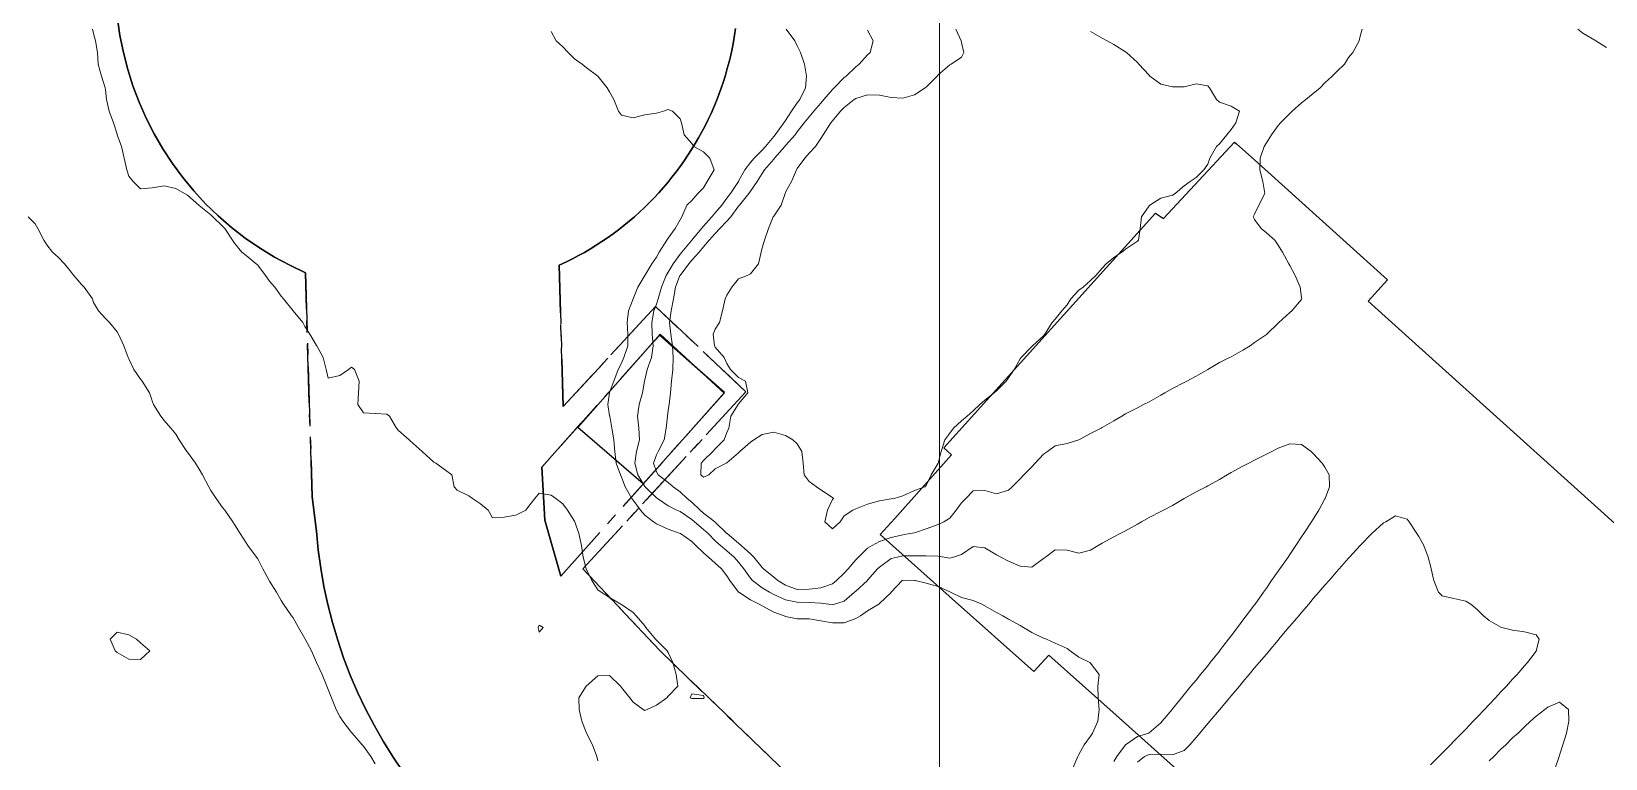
# Model space of a CAD drawing. Header units: centimetres. Extents: x 0 to 642158, y -847 to 649707.
# Drawn here: x 616128.1 to 616195.2, y 621549.7 to 621580.6 of the extents above; entities that cross this region are included whole.
import ezdxf

# ---------------------------------------------------------------- set-up
doc = ezdxf.new("R2010")
doc.units = ezdxf.units.CM
doc.header["$MEASUREMENT"] = 0
doc.linetypes.add('CENTERX2', pattern=[4, 2.5, -0.5, 0.5, -0.5])
doc.layers.add('MEV_grille', color=254, linetype='Continuous', lineweight=9)
doc.layers.add('WAL_topographie 0.5', color=253, linetype='Continuous', lineweight=20)
doc.layers.add('SPW_batiments', color=7, linetype='Continuous')
doc.layers.add('SPW_parcellaire cadastral', color=7, linetype='CENTERX2', lineweight=25, true_color=0xff0542)

# ---------------------------------------------------------------- blocks, each defined once
blk = doc.blocks.new('*U112')
at = {"layer": 'MEV_grille', "transparency": 33554687}
blk.add_lwpolyline([(0, 1825.476), (0, -1825.476)], dxfattribs=at)
blk = doc.blocks.new('*U113')
at = {"layer": 'MEV_grille', "color": 0, "linetype": 'ByBlock', "lineweight": -2, "transparency": 16777216}
blk.add_blockref('*U112', (800, 0), dxfattribs=at)

msp = doc.modelspace()

# ---------------------------------------------------------------- linework, layer by layer
at = {"layer": 'SPW_batiments'}
for points in [[(616195.415, 621537.181), (616192.742, 621534.308), (616192.37, 621533.909), (616190.265, 621535.806), (616185.827, 621539.801), (616186.488, 621540.694), (616183.919, 621542.983), (616181.512, 621545.126), (616176.523, 621549.572), (616174.351, 621551.507), (616171.469, 621554.073), (616170.84, 621553.367), (616167.358, 621556.472), (616164.288, 621559.208), (616164.907, 621559.901), (616167.322, 621562.61), (616166.997, 621562.904), (616176.026, 621572.908), (616176.368, 621572.676), (616179.398, 621575.938), (616179.476, 621575.866)], [(616179.476, 621575.866), (616180.244, 621575.176), (616185.92, 621570.069), (616185.095, 621569.153), (616200.077, 621555.654)], [(616157.63, 621565.235), (616154.178, 621561.365), (616151.396, 621563.777), (616154.902, 621567.748), (616157.63, 621565.235)]]:
    msp.add_lwpolyline(points, dxfattribs=at)
at = {"layer": 'SPW_parcellaire cadastral'}
for points in [[(616131.787, 621581.084), (616131.872, 621580.485), (616132.017, 621579.755), (616132.201, 621579.035), (616132.424, 621578.326), (616132.687, 621577.63), (616132.987, 621576.95), (616133.324, 621576.288), (616133.698, 621575.645), (616134.105, 621575.023), (616134.546, 621574.426), (616135.021, 621573.852), (616135.525, 621573.306), (616136.059, 621572.79), (616136.621, 621572.302), (616137.209, 621571.847), (616137.821, 621571.424), (616138.454, 621571.036), (616139.109, 621570.684), (616139.782, 621570.368), (616140.063, 621560.824), (616140.25, 621559.349), (616140.326, 621558.563), (616140.432, 621557.781), (616140.568, 621557.003), (616140.734, 621556.231), (616140.929, 621555.466), (616141.154, 621554.709), (616141.409, 621553.961), (616141.691, 621553.223), (616142.001, 621552.497), (616142.339, 621551.784), (616142.705, 621551.083), (616143.097, 621550.398), (616143.514, 621549.728), (616143.958, 621549.074)], [(616143.958, 621549.074), (616143.514, 621549.728), (616143.097, 621550.398), (616142.705, 621551.083), (616142.339, 621551.784), (616142.001, 621552.497), (616141.691, 621553.223), (616141.409, 621553.961), (616141.154, 621554.709), (616140.929, 621555.466), (616140.734, 621556.231), (616140.568, 621557.003), (616140.432, 621557.781), (616140.326, 621558.563), (616140.25, 621559.349), (616140.063, 621560.824), (616139.782, 621570.368), (616139.109, 621570.684), (616138.454, 621571.036), (616137.821, 621571.424), (616137.209, 621571.847), (616136.621, 621572.302), (616136.059, 621572.79), (616135.525, 621573.306), (616135.021, 621573.852), (616134.546, 621574.426), (616134.105, 621575.023), (616133.698, 621575.645), (616133.324, 621576.288), (616132.987, 621576.95), (616132.687, 621577.63), (616132.424, 621578.326), (616132.201, 621579.035), (616132.017, 621579.755), (616131.872, 621580.485), (616131.787, 621581.084)], [(616195.465, 621515.148), (616154.885, 621554.263), (616151.607, 621557.749), (616158.559, 621565.296), (616154.703, 621568.933), (616150.774, 621564.667), (616150.598, 621570.687), (616150.905, 621570.832), (616151.164, 621570.961), (616151.422, 621571.096), (616151.676, 621571.237), (616151.927, 621571.385), (616152.175, 621571.538), (616152.418, 621571.696), (616152.658, 621571.859), (616152.895, 621572.027), (616153.128, 621572.201), (616153.357, 621572.381), (616153.582, 621572.565), (616153.803, 621572.754), (616154.02, 621572.948), (616154.232, 621573.148), (616154.439, 621573.351), (616154.643, 621573.559), (616154.841, 621573.772), (616155.035, 621573.988), (616155.224, 621574.21), (616155.407, 621574.437), (616155.586, 621574.666), (616155.759, 621574.899), (616155.927, 621575.137), (616156.089, 621575.377), (616156.247, 621575.623), (616156.399, 621575.87), (616156.545, 621576.122), (616156.685, 621576.377), (616156.82, 621576.634), (616156.95, 621576.894), (616157.072, 621577.158), (616157.19, 621577.425), (616157.301, 621577.694), (616157.407, 621577.964), (616157.506, 621578.237), (616157.599, 621578.512), (616157.686, 621578.79), (616157.767, 621579.07), (616157.842, 621579.352), (616157.91, 621579.634), (616157.972, 621579.917), (616158.027, 621580.204), (616158.076, 621580.489), (616158.118, 621580.778)], [(616158.118, 621580.778), (616158.076, 621580.489), (616158.027, 621580.204), (616157.972, 621579.917), (616157.91, 621579.634), (616157.842, 621579.352), (616157.767, 621579.07), (616157.686, 621578.79), (616157.599, 621578.512), (616157.506, 621578.237), (616157.407, 621577.964), (616157.301, 621577.694), (616157.19, 621577.425), (616157.072, 621577.158), (616156.95, 621576.894), (616156.82, 621576.634), (616156.685, 621576.377), (616156.545, 621576.122), (616156.399, 621575.87), (616156.247, 621575.623), (616156.089, 621575.377), (616155.927, 621575.137), (616155.759, 621574.899), (616155.586, 621574.666), (616155.407, 621574.437), (616155.224, 621574.21), (616155.035, 621573.988), (616154.841, 621573.772), (616154.643, 621573.559), (616154.439, 621573.351), (616154.232, 621573.148), (616154.02, 621572.948), (616153.803, 621572.754), (616153.582, 621572.565), (616153.357, 621572.381), (616153.128, 621572.201), (616152.895, 621572.027), (616152.658, 621571.859), (616152.418, 621571.696), (616152.175, 621571.538), (616151.927, 621571.385), (616151.676, 621571.237), (616151.422, 621571.096), (616151.164, 621570.961), (616150.905, 621570.832), (616150.598, 621570.687)], [(616150.598, 621570.687), (616150.774, 621564.667), (616154.703, 621568.933), (616158.559, 621565.296), (616151.607, 621557.749), (616154.885, 621554.263), (616195.465, 621515.148)], [(616154.879, 621567.706), (616157.649, 621565.257), (616150.67, 621557.436), (616149.99, 621559.826), (616149.859, 621562.086), (616154.879, 621567.706)], [(616149.99, 621559.826), (616150.67, 621557.436), (616157.649, 621565.257), (616154.879, 621567.706), (616149.859, 621562.086), (616149.99, 621559.826)]]:
    msp.add_lwpolyline(points, dxfattribs=at)
at = {"layer": 'WAL_topographie 0.5'}
for points in [[(616130.696, 621580.75), (616130.75, 621580.563), (616130.831, 621580.25), (616130.919, 621579.75), (616130.944, 621579.25), (616131.08, 621578.75), (616131.242, 621578.25), (616131.25, 621578.166), (616131.293, 621577.75), (616131.417, 621577.25), (616131.596, 621576.75), (616131.75, 621576.269), (616131.758, 621576.25), (616131.941, 621575.75), (616132.044, 621575.25), (616132.164, 621574.75), (616132.25, 621574.481), (616132.432, 621574.25), (616132.75, 621573.941), (616133.25, 621573.99), (616133.75, 621574.074), (616134.25, 621573.958), (616134.629, 621573.75), (616134.75, 621573.675), (616135.239, 621573.25), (616135.25, 621573.24), (616135.75, 621572.829), (616135.838, 621572.75), (616136.25, 621572.346), (616136.344, 621572.25), (616136.668, 621571.75), (616136.75, 621571.632), (616137.072, 621571.25), (616137.25, 621571.107), (616137.676, 621570.75), (616137.75, 621570.69), (616138.077, 621570.25), (616138.25, 621570.005), (616138.476, 621569.75), (616138.75, 621569.372), (616138.85, 621569.25), (616139.25, 621568.75), (616139.25, 621568.75), (616139.667, 621568.25), (616139.75, 621568.083), (616139.966, 621567.75), (616140.25, 621567.273), (616140.272, 621567.25), (616140.536, 621566.75), (616140.664, 621566.25), (616140.75, 621565.875), (616141.25, 621565.983), (616141.614, 621566.25), (616141.75, 621566.338), (616141.865, 621566.25), (616142.077, 621565.75), (616142.039, 621565.25), (616142.009, 621564.75), (616142.25, 621564.4), (616142.75, 621564.375), (616143.25, 621564.341), (616143.357, 621564.25), (616143.669, 621563.75), (616143.75, 621563.641), (616144.2, 621563.25), (616144.25, 621563.204), (616144.75, 621562.75), (616144.75, 621562.75), (616145.25, 621562.298), (616145.333, 621562.25), (616145.75, 621561.956), (616146.019, 621561.75), (616146.125, 621561.25), (616146.25, 621561.096), (616146.75, 621560.861), (616146.904, 621560.75), (616147.25, 621560.525), (616147.573, 621560.25), (616147.75, 621559.917), (616148.25, 621559.954), (616148.75, 621560.043), (616149.175, 621560.25), (616149.25, 621560.35), (616149.566, 621560.75), (616149.75, 621560.969), (616150.25, 621560.885), (616150.456, 621560.75), (616150.75, 621560.523), (616150.957, 621560.25), (616151.25, 621559.778), (616151.263, 621559.75), (616151.439, 621559.25), (616151.548, 621558.75), (616151.62, 621558.25), (616151.75, 621557.75), (616151.75, 621557.75), (616151.994, 621557.25), (616152.25, 621556.857), (616152.386, 621556.75), (616152.75, 621556.528), (616153.226, 621556.25), (616153.25, 621556.231), (616153.75, 621555.885), (616153.875, 621555.75), (616154.25, 621555.313), (616154.29, 621555.25), (616154.7, 621554.75), (616154.75, 621554.708), (616155.208, 621554.25), (616155.25, 621554.179), (616155.446, 621553.75), (616155.583, 621553.25), (616155.656, 621552.75), (616155.25, 621552.317), (616155.183, 621552.25), (616154.75, 621551.941), (616154.35, 621551.75), (616154.25, 621551.718), (616154.179, 621551.75), (616153.75, 621552.066), (616153.604, 621552.25), (616153.25, 621552.697), (616153.217, 621552.75), (616152.75, 621553.202), (616152.25, 621553.187), (616151.75, 621552.75), (616151.75, 621552.75), (616151.442, 621552.25), (616151.457, 621551.75), (616151.56, 621551.25), (616151.75, 621550.792), (616151.767, 621550.75), (616152.016, 621550.25), (616152.198, 621549.75), (616152.25, 621549.562)], [(616150.25, 621580.65), (616150.472, 621580.25), (616150.75, 621580), (616150.977, 621579.75), (616151.25, 621579.489), (616151.573, 621579.25), (616151.75, 621579.113), (616152.25, 621578.75), (616152.25, 621578.75), (616152.641, 621578.25), (616152.75, 621578.083), (616152.929, 621577.75), (616153.122, 621577.25), (616153.25, 621577.078), (616153.75, 621576.968), (616154.25, 621577.091), (616154.75, 621577.175), (616155.05, 621577.25), (616155.25, 621577.327), (616155.432, 621577.25), (616155.75, 621576.932), (616155.811, 621576.75), (616155.932, 621576.25), (616156.25, 621575.882), (616156.343, 621575.75), (616156.75, 621575.521), (616157.021, 621575.25), (616157.209, 621574.75), (616156.909, 621574.25), (616156.75, 621573.991), (616156.515, 621573.75), (616156.25, 621573.446), (616156.037, 621573.25), (616155.826, 621572.75), (616155.75, 621572.623), (616155.54, 621572.25), (616155.25, 621571.84), (616155.183, 621571.75), (616154.857, 621571.25), (616154.75, 621571.035), (616154.543, 621570.75), (616154.252, 621570.25), (616154.25, 621570.246), (616153.948, 621569.75), (616153.75, 621569.25), (616153.75, 621569.25), (616153.552, 621568.75), (616153.499, 621568.25), (616153.531, 621567.75), (616153.53, 621567.25), (616153.35, 621566.75), (616153.25, 621566.52), (616153.117, 621566.25), (616152.928, 621565.75), (616152.75, 621565.266), (616152.743, 621565.25), (616152.677, 621564.75), (616152.75, 621564.274), (616152.753, 621564.25), (616152.85, 621563.75), (616152.935, 621563.25), (616152.971, 621562.75), (616153.035, 621562.25), (616153.209, 621561.75), (616153.25, 621561.662), (616153.417, 621561.25), (616153.701, 621560.75), (616153.75, 621560.676), (616154.067, 621560.25), (616154.25, 621560.039), (616154.615, 621559.75), (616154.75, 621559.663), (616155.25, 621559.444), (616155.75, 621559.26), (616155.768, 621559.25), (616156.25, 621558.918), (616156.425, 621558.75), (616156.75, 621558.429), (616156.966, 621558.25), (616157.25, 621557.996), (616157.515, 621557.75), (616157.75, 621557.45), (616157.868, 621557.25), (616158.25, 621556.754), (616158.253, 621556.75), (616158.75, 621556.428), (616159.119, 621556.25), (616159.25, 621556.176), (616159.75, 621555.902), (616160.192, 621555.75), (616160.25, 621555.718), (616160.75, 621555.624), (616161.25, 621555.62), (616161.75, 621555.538), (616162.25, 621555.45), (616162.75, 621555.452), (616163.25, 621555.631), (616163.44, 621555.75), (616163.75, 621555.96), (616164.226, 621556.25), (616164.25, 621556.266), (616164.75, 621556.741), (616164.758, 621556.75), (616165.223, 621557.25), (616165.25, 621557.266), (616165.75, 621557.256), (616165.782, 621557.25), (616166.25, 621557.137), (616166.75, 621557.002), (616167.25, 621556.763), (616167.283, 621556.75), (616167.75, 621556.525), (616168.25, 621556.395), (616168.618, 621556.25), (616168.75, 621556.179), (616169.25, 621555.887), (616169.509, 621555.75), (616169.75, 621555.606), (616170.25, 621555.328), (616170.393, 621555.25), (616170.75, 621555.037), (616171.25, 621554.795), (616171.373, 621554.75), (616171.75, 621554.582), (616172.25, 621554.35), (616172.392, 621554.25), (616172.75, 621553.98), (616173.219, 621553.75), (616173.25, 621553.723), (616173.623, 621553.25), (616173.568, 621552.75), (616173.582, 621552.25), (616173.627, 621551.75), (616173.562, 621551.25), (616173.334, 621550.75), (616173.25, 621550.613), (616172.985, 621550.25), (616172.75, 621549.83), (616172.706, 621549.75), (616172.496, 621549.25)], [(616160.275, 621580.75), (616160.643, 621580.25), (616160.75, 621580.036), (616160.891, 621579.75), (616161.054, 621579.25), (616161.141, 621578.75), (616161.101, 621578.25), (616160.857, 621577.75), (616160.75, 621577.61), (616160.504, 621577.25), (616160.25, 621576.862), (616160.177, 621576.75), (616159.813, 621576.25), (616159.75, 621576.172), (616159.399, 621575.75), (616159.25, 621575.59), (616158.908, 621575.25), (616158.75, 621575.062), (616158.513, 621574.75), (616158.25, 621574.272), (616158.237, 621574.25), (616157.9, 621573.75), (616157.75, 621573.54), (616157.53, 621573.25), (616157.25, 621572.915), (616157.109, 621572.75), (616156.75, 621572.347), (616156.666, 621572.25), (616156.25, 621571.752), (616156.248, 621571.75), (616155.822, 621571.25), (616155.75, 621571.159), (616155.463, 621570.75), (616155.25, 621570.397), (616155.157, 621570.25), (616154.957, 621569.75), (616154.82, 621569.25), (616154.75, 621569.033), (616154.634, 621568.75), (616154.544, 621568.25), (616154.566, 621567.75), (616154.601, 621567.25), (616154.533, 621566.75), (616154.354, 621566.25), (616154.25, 621565.802), (616154.237, 621565.75), (616154.157, 621565.25), (616154.013, 621564.75), (616153.941, 621564.25), (616153.992, 621563.75), (616154.021, 621563.25), (616153.897, 621562.75), (616153.818, 621562.25), (616153.945, 621561.75), (616154.25, 621561.263), (616154.262, 621561.25), (616154.75, 621560.781), (616154.795, 621560.75), (616155.25, 621560.44), (616155.614, 621560.25), (616155.75, 621560.189), (616156.25, 621559.846), (616156.366, 621559.75), (616156.75, 621559.426), (616156.946, 621559.25), (616157.25, 621558.949), (616157.471, 621558.75), (616157.75, 621558.521), (616158.065, 621558.25), (616158.25, 621558.04), (616158.477, 621557.75), (616158.75, 621557.349), (616158.837, 621557.25), (616159.25, 621556.939), (616159.571, 621556.75), (616159.75, 621556.655), (616160.25, 621556.427), (616160.75, 621556.324), (616161.25, 621556.318), (616161.75, 621556.284), (616162.099, 621556.25), (616162.25, 621556.233), (616162.333, 621556.25), (616162.75, 621556.378), (616163.196, 621556.75), (616163.25, 621556.803), (616163.738, 621557.25), (616163.75, 621557.262), (616164.175, 621557.75), (616164.25, 621557.825), (616164.75, 621558.183), (616165.007, 621558.25), (616165.25, 621558.305), (616165.75, 621558.301), (616166.25, 621558.306), (616166.75, 621558.287), (616167.006, 621558.25), (616167.25, 621558.21), (616167.412, 621558.25), (616167.75, 621558.364), (616168.25, 621558.694), (616168.75, 621558.637), (616169.25, 621558.352), (616169.433, 621558.25), (616169.75, 621558.076), (616170.25, 621557.858), (616170.75, 621557.82), (616171.25, 621558.183), (616171.34, 621558.25), (616171.75, 621558.556), (616172.25, 621558.544), (616172.75, 621558.417), (616173.25, 621558.55), (616173.583, 621558.75), (616173.75, 621558.849), (616174.25, 621559.116), (616174.518, 621559.25), (616174.75, 621559.366), (616175.25, 621559.65), (616175.42, 621559.75), (616175.75, 621559.939), (616176.25, 621560.19), (616176.366, 621560.25), (616176.75, 621560.454), (616177.25, 621560.75), (616177.25, 621560.75), (616177.75, 621561.037), (616178.177, 621561.25), (616178.25, 621561.287), (616178.75, 621561.552), (616179.083, 621561.75), (616179.25, 621561.85), (616179.75, 621562.125), (616180, 621562.25), (616180.25, 621562.375), (616180.75, 621562.635), (616180.98, 621562.75), (616181.25, 621562.893), (616181.75, 621563.07), (616182.25, 621563.047), (616182.663, 621562.75), (616182.75, 621562.659), (616183.125, 621562.25), (616183.25, 621562.083), (616183.432, 621561.75), (616183.439, 621561.25), (616183.264, 621560.75), (616183.25, 621560.728), (616182.981, 621560.25), (616182.75, 621559.872), (616182.677, 621559.75), (616182.342, 621559.25), (616182.25, 621559.117), (616182, 621558.75), (616181.75, 621558.364), (616181.676, 621558.25), (616181.327, 621557.75), (616181.25, 621557.643), (616180.969, 621557.25), (616180.75, 621556.929), (616180.628, 621556.75), (616180.274, 621556.25), (616180.25, 621556.219), (616179.893, 621555.75), (616179.75, 621555.559), (616179.518, 621555.25), (616179.25, 621554.897), (616179.135, 621554.75), (616178.756, 621554.25), (616178.75, 621554.242), (616178.353, 621553.75), (616178.25, 621553.622), (616177.946, 621553.25), (616177.75, 621553.009), (616177.536, 621552.75), (616177.25, 621552.399), (616177.13, 621552.25), (616176.75, 621551.777), (616176.728, 621551.75), (616176.313, 621551.25), (616176.25, 621551.181), (616175.75, 621550.761), (616175.733, 621550.75), (616175.25, 621550.6), (616174.75, 621550.252), (616174.748, 621550.25), (616174.368, 621549.75), (616174.25, 621549.534)], [(616163.75, 621580.705), (616163.984, 621580.25), (616163.856, 621579.75), (616163.75, 621579.659), (616163.392, 621579.25), (616163.25, 621579.149), (616162.837, 621578.75), (616162.75, 621578.687), (616162.329, 621578.25), (616162.25, 621578.175), (616161.889, 621577.75), (616161.75, 621577.592), (616161.453, 621577.25), (616161.25, 621577.006), (616161.044, 621576.75), (616160.75, 621576.375), (616160.653, 621576.25), (616160.25, 621575.789), (616160.218, 621575.75), (616159.782, 621575.25), (616159.75, 621575.212), (616159.346, 621574.75), (616159.25, 621574.602), (616159.036, 621574.25), (616158.75, 621573.841), (616158.69, 621573.75), (616158.29, 621573.25), (616158.25, 621573.199), (616157.915, 621572.75), (616157.75, 621572.564), (616157.452, 621572.25), (616157.25, 621572.041), (616156.997, 621571.75), (616156.75, 621571.465), (616156.568, 621571.25), (616156.25, 621570.903), (616156.129, 621570.75), (616155.75, 621570.251), (616155.749, 621570.25), (616155.556, 621569.75), (616155.472, 621569.25), (616155.376, 621568.75), (616155.309, 621568.25), (616155.358, 621567.75), (616155.426, 621567.25), (616155.453, 621566.75), (616155.438, 621566.25), (616155.386, 621565.75), (616155.338, 621565.25), (616155.286, 621564.75), (616155.25, 621564.506), (616155.213, 621564.25), (616155.164, 621563.75), (616155.079, 621563.25), (616154.818, 621562.75), (616154.75, 621562.601), (616154.622, 621562.25), (616154.75, 621561.888), (616154.822, 621561.75), (616155.25, 621561.424), (616155.459, 621561.25), (616155.75, 621561.035), (616156.054, 621560.75), (616156.25, 621560.587), (616156.604, 621560.25), (616156.75, 621560.128), (616157.239, 621559.75), (616157.25, 621559.74), (616157.75, 621559.256), (616157.757, 621559.25), (616158.25, 621558.84), (616158.36, 621558.75), (616158.75, 621558.393), (616158.893, 621558.25), (616159.25, 621557.803), (616159.304, 621557.75), (616159.75, 621557.389), (616159.919, 621557.25), (616160.25, 621557.056), (616160.75, 621556.875), (616161.25, 621556.88), (616161.75, 621556.945), (616162.25, 621557.116), (616162.429, 621557.25), (616162.75, 621557.568), (616162.923, 621557.75), (616163.25, 621558.126), (616163.361, 621558.25), (616163.75, 621558.627), (616163.942, 621558.75), (616164.25, 621558.907), (616164.75, 621559.082), (616165.25, 621559.199), (616165.549, 621559.25), (616165.75, 621559.29), (616166.25, 621559.456), (616166.75, 621559.637), (616166.992, 621559.75), (616167.25, 621559.913), (616167.53, 621560.25), (616167.75, 621560.565), (616167.934, 621560.75), (616168.25, 621561.079), (616168.75, 621561.092), (616169.25, 621560.948), (616169.75, 621561.106), (616169.911, 621561.25), (616170.25, 621561.582), (616170.413, 621561.75), (616170.75, 621562.098), (616170.896, 621562.25), (616171.25, 621562.636), (616171.414, 621562.75), (616171.75, 621562.988), (616172.25, 621563.085), (616172.75, 621563.25), (616172.75, 621563.25), (616173.25, 621563.518), (616173.713, 621563.75), (616173.75, 621563.768), (616174.25, 621564.05), (616174.583, 621564.25), (616174.75, 621564.349), (616175.25, 621564.616), (616175.518, 621564.75), (616175.75, 621564.866), (616176.25, 621565.15), (616176.42, 621565.25), (616176.75, 621565.439), (616177.25, 621565.69), (616177.366, 621565.75), (616177.75, 621565.954), (616178.25, 621566.25), (616178.25, 621566.25), (616178.75, 621566.537), (616179.177, 621566.75), (616179.25, 621566.788), (616179.75, 621567.064), (616180.065, 621567.25), (616180.25, 621567.394), (616180.75, 621567.734), (616180.775, 621567.75), (616181.25, 621568.225), (616181.276, 621568.25), (616181.75, 621568.68), (616181.831, 621568.75), (616182.25, 621569.234), (616182.26, 621569.25), (616182.25, 621569.313), (616182.197, 621569.75), (616181.973, 621570.25), (616181.75, 621570.673), (616181.707, 621570.75), (616181.443, 621571.25), (616181.25, 621571.543), (616181.112, 621571.75), (616180.75, 621572.062), (616180.533, 621572.25), (616180.25, 621572.64), (616180.191, 621572.75), (616180.25, 621572.858), (616180.435, 621573.25), (616180.686, 621573.75), (616180.601, 621574.25), (616180.477, 621574.75), (616180.481, 621575.25), (616180.654, 621575.75), (616180.75, 621575.909), (616180.972, 621576.25), (616181.25, 621576.642), (616181.346, 621576.75), (616181.75, 621577.152), (616181.853, 621577.25), (616182.25, 621577.608), (616182.429, 621577.75), (616182.75, 621578.006), (616183.045, 621578.25), (616183.25, 621578.459), (616183.55, 621578.75), (616183.75, 621578.94), (616184.075, 621579.25), (616184.25, 621579.539), (616184.436, 621579.75), (616184.707, 621580.25), (616184.75, 621580.446), (616184.833, 621580.75)], [(616167.514, 621580.75), (616167.739, 621580.25), (616167.75, 621580.183), (616167.853, 621579.75), (616167.75, 621579.553), (616167.315, 621579.25), (616167.25, 621579.234), (616166.75, 621578.795), (616166.714, 621578.75), (616166.25, 621578.278), (616166.206, 621578.25), (616165.75, 621577.948), (616165.25, 621577.802), (616164.75, 621577.841), (616164.25, 621577.941), (616163.75, 621577.943), (616163.25, 621577.798), (616163.17, 621577.75), (616162.75, 621577.407), (616162.596, 621577.25), (616162.25, 621576.838), (616162.185, 621576.75), (616161.859, 621576.25), (616161.75, 621576.094), (616161.523, 621575.75), (616161.25, 621575.459), (616161.067, 621575.25), (616160.75, 621574.806), (616160.715, 621574.75), (616160.506, 621574.25), (616160.25, 621573.803), (616160.234, 621573.75), (616160.061, 621573.25), (616159.75, 621572.779), (616159.715, 621572.75), (616159.517, 621572.25), (616159.356, 621571.75), (616159.25, 621571.432), (616159.213, 621571.25), (616159.102, 621570.75), (616158.75, 621570.318), (616158.613, 621570.25), (616158.25, 621570.107), (616157.956, 621569.75), (616157.75, 621569.417), (616157.679, 621569.25), (616157.562, 621568.75), (616157.438, 621568.25), (616157.25, 621567.969), (616157.167, 621567.75), (616157.221, 621567.25), (616157.25, 621567.198), (616157.632, 621566.75), (616157.75, 621566.5), (616157.898, 621566.25), (616158.25, 621565.898), (616158.536, 621565.75), (616158.635, 621565.25), (616158.25, 621564.774), (616158.232, 621564.75), (616157.913, 621564.25), (616157.83, 621563.75), (616157.75, 621563.566), (616157.628, 621563.25), (616157.25, 621562.856), (616157.15, 621562.75), (616156.75, 621562.365), (616156.65, 621562.25), (616156.638, 621561.75), (616156.75, 621561.662), (616156.984, 621561.75), (616157.25, 621562.008), (616157.721, 621562.25), (616157.75, 621562.271), (616158.25, 621562.693), (616158.306, 621562.75), (616158.75, 621563.15), (616158.893, 621563.25), (616159.25, 621563.467), (616159.75, 621563.571), (616160.25, 621563.438), (616160.566, 621563.25), (616160.75, 621563.083), (616160.944, 621562.75), (616161.006, 621562.25), (616161.044, 621561.75), (616161.25, 621561.47), (616161.573, 621561.25), (616161.75, 621561.119), (616162.25, 621560.786), (616162.296, 621560.75), (616162.25, 621560.704), (616162.042, 621560.25), (616161.922, 621559.75), (616162.25, 621559.453)], [(616162.25, 621559.453), (616162.578, 621559.75), (616162.75, 621560.013), (616163.125, 621560.25), (616163.25, 621560.31), (616163.75, 621560.509), (616164.25, 621560.646), (616164.75, 621560.738), (616164.875, 621560.75), (616165.25, 621560.853), (616165.75, 621561.083), (616166.183, 621561.25), (616166.25, 621561.303), (616166.452, 621561.75), (616166.75, 621562.25), (616166.75, 621562.25), (616166.88, 621562.75), (616167.042, 621563.25), (616167.25, 621563.528), (616167.404, 621563.75), (616167.75, 621564.05), (616168, 621564.25), (616168.25, 621564.487), (616168.536, 621564.75), (616168.75, 621564.938), (616169.141, 621565.25), (616169.25, 621565.331), (616169.65, 621565.75), (616169.75, 621565.882), (616169.995, 621566.25), (616170.25, 621566.698), (616170.29, 621566.75), (616170.75, 621567.223), (616170.78, 621567.25), (616171.25, 621567.681), (616171.304, 621567.75), (616171.611, 621568.25), (616171.75, 621568.389), (616172.027, 621568.75), (616172.25, 621569.006), (616172.411, 621569.25), (616172.75, 621569.618), (616172.937, 621569.75), (616173.25, 621570.041), (616173.481, 621570.25), (616173.75, 621570.559), (616173.926, 621570.75), (616174.25, 621571.011), (616174.583, 621571.25), (616174.75, 621571.375), (616175.25, 621571.708), (616175.292, 621571.75), (616175.368, 621572.25), (616175.432, 621572.75), (616175.75, 621573.22), (616175.788, 621573.25), (616176.25, 621573.55), (616176.75, 621573.676), (616176.868, 621573.75), (616177.25, 621574.065), (616177.5, 621574.25), (616177.75, 621574.431), (616178.083, 621574.75), (616178.25, 621574.992), (616178.344, 621575.25), (616178.631, 621575.75), (616178.75, 621575.861), (616179.062, 621576.25), (616179.25, 621576.469), (616179.443, 621576.75), (616179.598, 621577.25), (616179.25, 621577.466), (616178.75, 621577.644), (616178.625, 621577.75), (616178.324, 621578.25), (616178.25, 621578.339), (616177.75, 621578.417), (616177.25, 621578.293), (616176.75, 621578.284), (616176.25, 621578.408), (616175.786, 621578.75), (616175.75, 621578.792), (616175.316, 621579.25), (616175.25, 621579.324), (616174.782, 621579.75), (616174.75, 621579.78), (616174.25, 621580.09), (616173.964, 621580.25), (616173.75, 621580.365), (616173.25, 621580.65)], [(616194.026, 621580.75), (616194.25, 621580.579), (616194.75, 621580.278), (616194.796, 621580.25), (616195.25, 621579.972)], [(616127.961, 621572.75), (616128.25, 621572.453), (616128.373, 621572.25), (616128.623, 621571.75), (616128.75, 621571.553), (616129, 621571.25), (616129.25, 621571.015), (616129.51, 621570.75), (616129.75, 621570.45), (616129.898, 621570.25), (616130.25, 621569.846), (616130.348, 621569.75), (616130.699, 621569.25), (616130.75, 621569.103), (616130.95, 621568.75), (616131.25, 621568.417), (616131.423, 621568.25), (616131.75, 621567.845), (616131.803, 621567.75), (616132.034, 621567.25), (616132.222, 621566.75), (616132.25, 621566.694), (616132.457, 621566.25), (616132.75, 621565.835), (616132.821, 621565.75), (616133.13, 621565.25), (616133.25, 621564.908), (616133.308, 621564.75), (616133.61, 621564.25), (616133.75, 621564.075), (616134.039, 621563.75), (616134.25, 621563.486), (616134.392, 621563.25), (616134.727, 621562.75), (616134.75, 621562.723), (616135.097, 621562.25), (616135.25, 621562), (616135.387, 621561.75), (616135.657, 621561.25), (616135.75, 621561.092), (616135.974, 621560.75), (616136.25, 621560.369), (616136.341, 621560.25), (616136.678, 621559.75), (616136.75, 621559.636), (616136.997, 621559.25), (616137.25, 621558.855), (616137.324, 621558.75), (616137.696, 621558.25), (616137.75, 621558.171), (616137.97, 621557.75), (616138.235, 621557.25), (616138.25, 621557.227), (616138.543, 621556.75), (616138.75, 621556.398), (616138.844, 621556.25), (616139.189, 621555.75), (616139.25, 621555.661), (616139.482, 621555.25), (616139.75, 621554.774), (616139.766, 621554.75), (616140.045, 621554.25), (616140.25, 621553.761), (616140.255, 621553.75), (616140.486, 621553.25), (616140.694, 621552.75), (616140.75, 621552.609), (616140.884, 621552.25), (616141.085, 621551.75), (616141.25, 621551.459), (616141.376, 621551.25), (616141.75, 621550.771), (616141.767, 621550.75), (616142.202, 621550.25), (616142.25, 621550.186), (616142.565, 621549.75), (616142.75, 621549.444)], [(616187.75, 621549.39), (616188.108, 621549.75), (616188.25, 621549.896), (616188.6, 621550.25), (616188.75, 621550.406), (616189.087, 621550.75), (616189.25, 621550.919), (616189.573, 621551.25), (616189.75, 621551.437), (616190.053, 621551.75), (616190.25, 621551.966), (616190.525, 621552.25), (616190.75, 621552.502), (616190.988, 621552.75), (616191.25, 621553.053), (616191.439, 621553.25), (616191.75, 621553.612), (616191.878, 621553.75), (616192.25, 621554.239), (616192.259, 621554.25), (616192.386, 621554.75), (616192.25, 621554.932), (616191.75, 621555.064), (616191.25, 621555.131), (616190.796, 621555.25), (616190.75, 621555.266), (616190.25, 621555.554), (616190.011, 621555.75), (616189.75, 621556), (616189.464, 621556.25), (616189.25, 621556.375), (616188.75, 621556.482), (616188.25, 621556.605), (616188.089, 621556.75), (616187.893, 621557.25), (616187.778, 621557.75), (616187.75, 621557.875), (616187.653, 621558.25), (616187.464, 621558.75), (616187.25, 621559.125), (616187.167, 621559.25), (616186.833, 621559.75), (616186.75, 621559.861), (616186.25, 621560.012), (616185.843, 621559.75), (616185.75, 621559.707), (616185.25, 621559.258), (616185.243, 621559.25), (616184.75, 621558.75), (616184.75, 621558.75), (616184.301, 621558.25), (616184.25, 621558.203), (616183.857, 621557.75), (616183.75, 621557.639), (616183.429, 621557.25), (616183.25, 621557.059), (616182.989, 621556.75), (616182.75, 621556.486), (616182.554, 621556.25), (616182.25, 621555.894), (616182.129, 621555.75), (616181.75, 621555.31), (616181.7, 621555.25), (616181.282, 621554.75), (616181.25, 621554.713), (616180.863, 621554.25), (616180.75, 621554.118), (616180.441, 621553.75), (616180.25, 621553.524), (616180.02, 621553.25), (616179.75, 621552.929), (616179.6, 621552.75), (616179.25, 621552.333), (616179.18, 621552.25), (616178.76, 621551.75), (616178.75, 621551.738), (616178.335, 621551.25), (616178.25, 621551.151), (616177.908, 621550.75), (616177.75, 621550.563), (616177.484, 621550.25), (616177.25, 621550.013), (616176.75, 621549.817), (616176.25, 621549.857), (616175.75, 621549.841), (616175.55, 621549.75), (616175.25, 621549.51)], [(616149.75, 621555.05), (616149.917, 621555.25), (616149.75, 621555.341), (616149.7, 621555.25), (616149.75, 621555.05)], [(616133.143, 621554.25), (616132.75, 621553.883), (616132.25, 621553.904), (616131.75, 621554.18), (616131.669, 621554.25), (616131.46, 621554.75), (616131.75, 621555.055), (616132.25, 621554.93), (616132.571, 621554.75), (616132.75, 621554.594), (616133.143, 621554.25)], [(616156.776, 621552.25), (616156.75, 621552.217), (616156.25, 621552.222), (616156.188, 621552.25), (616156.25, 621552.417), (616156.75, 621552.35), (616156.776, 621552.25)], [(616190.25, 621549.564), (616190.443, 621549.75), (616190.75, 621550.059), (616190.958, 621550.25), (616191.25, 621550.542), (616191.483, 621550.75), (616191.75, 621551.017), (616192.011, 621551.25), (616192.25, 621551.477), (616192.621, 621551.75), (616192.75, 621551.857), (616193.25, 621552.069), (616193.625, 621551.75), (616193.641, 621551.25), (616193.54, 621550.75), (616193.394, 621550.25), (616193.25, 621549.802), (616193.233, 621549.75), (616193.069, 621549.25)]]:
    msp.add_lwpolyline(points, dxfattribs=at)

# ---------------------------------------------------------------- block references
at = {"layer": 'MEV_grille', "transparency": 33554687}
msp.add_blockref('*U113', (615366.814, 620593.644), dxfattribs=at)

doc.saveas('drawing.dxf')
